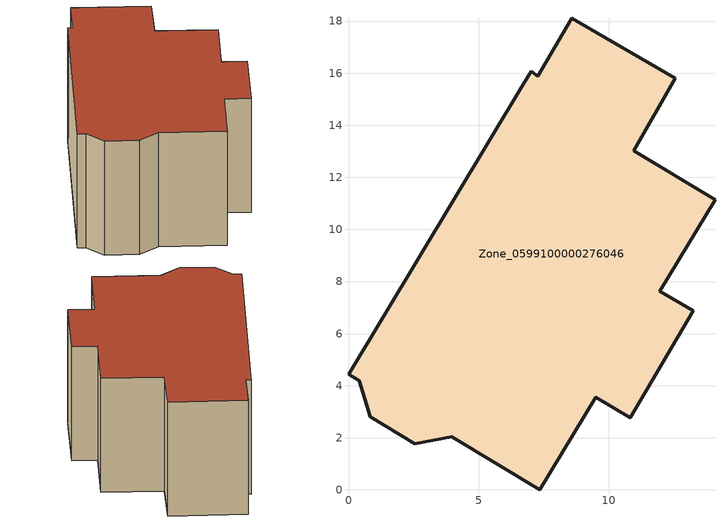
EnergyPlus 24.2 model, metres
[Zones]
Zone_0599100000276046
 floor ground (C_G): 7.01,16.08 7.26,15.88 8.57,18.11 12.54,15.8 10.95,13.02 14.07,11.14 11.96,7.63 13.24,6.87 10.82,2.77 9.5,3.56 7.35,0 3.97,2.04 2.54,1.78 0.83,2.81 0.41,4.19 0,4.43 6.71,15.57 z0
 wall outside (C_F): 11.96,7.63 14.07,11.14 10.95,13.02 12.54,15.8 8.57,18.11 7.26,15.88 7.01,16.08 6.71,15.57 0,4.43 0.41,4.19 0.83,2.81 2.54,1.78 3.97,2.04 7.35,0 9.5,3.56 10.82,2.77 13.24,6.87 11.96,7.63 z0:7.28
 roof outside (C_R): 7.26,15.88 7.01,16.08 6.71,15.57 0,4.43 0.41,4.19 0.83,2.81 2.54,1.78 3.97,2.04 7.35,0 9.5,3.56 10.82,2.77 13.24,6.87 11.96,7.63 14.07,11.14 10.95,13.02 12.54,15.8 8.57,18.11 z7.28
[BUILDING]
Pand.0599100000276046: North Axis=0; Terrain=City; Loads Convergence Tolerance Value=0.04; Temperature Convergence Tolerance Value=0.4; Solar Distribution=FullExterior; Maximum Number of Warmup Days=25; Minimum Number of Warmup Days=1
[Site:Location]
Rotterdam.The.Hague.AP_ZH_NLD Design_Conditions: Latitude=51.96; Longitude=4.45; Time Zone=1; Elevation=-4.5
[SITE:GROUNDTEMPERATURE:BUILDINGSURFACE]
18, 18, 18, 18, 18, 18, 18, 18, 18, 18, 18, 18
[MATERIAL] Thermal Absorptance=0.9; Solar Absorptance=0.7; Visible Absorptance=0.7
Name | Roughness | Thickness | Conductivity | Density | Specific Heat
G.D.1965 | MediumSmooth | 0.15 | 1 | 540 | 1210
F.D.1965 | Rough | 0.3 | 0.857143 | 1920 | 840
R.D.1965 | MediumRough | 0.2 | 0.08 | 1500 | 1000
[CONSTRUCTION]
C_G: G.D.1965
C_F: F.D.1965
C_R: R.D.1965
[ZONE]
Zone_0599100000276046: Type=1; Multiplier=1; Ceiling Height=Autocalculate; Volume=Autocalculate; Floor Area=autocalculate; Part of Total Floor Area=Yes
[ZONEINFILTRATION:DESIGNFLOWRATE]
Infil_Zone_0599100000276046: Zone or ZoneList or Space or SpaceList=Zone_0599100000276046; Schedule=AlwaysOn; Design Flow Rate Calculation Method=Flow/Area; Flow Rate per Floor Area=0.0042; Constant Term Coefficient=1; Temperature Term Coefficient=0; Velocity Term Coefficient=0; Velocity Squared Term Coefficient=0
[HVACTEMPLATE:ZONE:IDEALLOADSAIRSYSTEM]
Zone_0599100000276046: Maximum Heating Supply Air Temperature=50; Minimum Cooling Supply Air Temperature=13; Maximum Heating Supply Air Humidity Ratio=0.0156; Minimum Cooling Supply Air Humidity Ratio=0.0077; Heating Limit=NoLimit; Cooling Limit=NoLimit; Dehumidification Control Type=ConstantSensibleHeatRatio; Cooling Sensible Heat Ratio=0.7; Dehumidification Setpoint=60; Humidification Control Type=None; Humidification Setpoint=30; Outdoor Air Method=None; Outdoor Air Flow Rate per Person=0.00944; Outdoor Air Flow Rate per Zone Floor Area=0; Outdoor Air Flow Rate per Zone=0; Demand Controlled Ventilation Type=None; Outdoor Air Economizer Type=NoEconomizer; Heat Recovery Type=None; Sensible Heat Recovery Effectiveness=0.7; Latent Heat Recovery Effectiveness=0.65
[ZONECONTROL:THERMOSTAT]
ThermostatControl_Zone_0599100000276046: Zone or ZoneList=Zone_0599100000276046; Control Type Schedule=DualSetpointControlType; Control 1=Thermostat_Zone_0599100000276046; Temperature Difference Between Cutout And Setpoint=0
[THERMOSTATSETPOINT:DUALSETPOINT]
Thermostat_Zone_0599100000276046: Heating Setpoint Temperature Schedule=HeatingSetpoint_Zone_0599100000276046; Cooling Setpoint Temperature Schedule=CoolingSetpoint_Zone_0599100000276046
[SCHEDULE:COMPACT]
HeatingSetpoint_Zone_0599100000276046: Through: 12/31, For: AllDays, Until: 24:00, 21
CoolingSetpoint_Zone_0599100000276046: Through: 12/31, For: AllDays, Until: 24:00, 24
DualSetpointControlType: Through: 12/31, For: AllDays, Until: 24:00, 4
AlwaysOn: Through: 12/31, For: AllDays, Until: 24:00, 1
